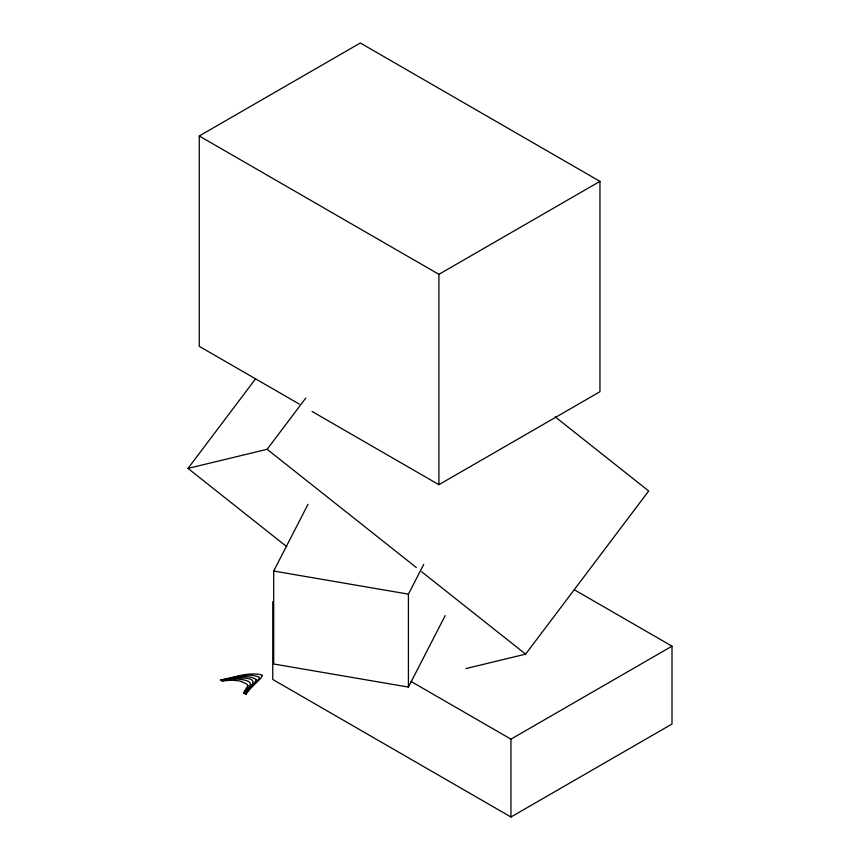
<?xml version="1.0" encoding="UTF-8"?>
<svg xmlns="http://www.w3.org/2000/svg" width="860" height="860" viewBox="0 0 860 860"><rect width="100%" height="100%" fill="white"/><g stroke="black" fill="none" stroke-linecap="round" stroke-linejoin="round"><path stroke-width="1.29" d="M445.179 615.609L408.414 687.086L273.695 663.984L273.695 571.04L307.998 504.336M408.414 687.086L408.414 594.142L423.733 564.364M286.767 546.691L187.996 468.41L255.571 378.83M187.996 468.41L267.137 449.296L305.752 398.105M465.948 668.564L525.621 654.148L648.698 490.995L555.184 416.874M299.312 404.092L199.262 346.333L199.262 135.977L360.308 43L599.957 181.363L599.957 391.719L438.912 484.696L312.105 411.488M199.262 135.977L438.912 274.34L599.957 181.363M411.026 681.453L510.958 739.149L672.004 646.172L672.004 724.023L510.958 817L272.749 679.464L272.749 601.613M273.695 571.04L408.414 594.142M574.394 589.809L672.004 646.172M267.137 449.296L416.347 567.546M421.594 571.707L525.621 654.148M510.958 739.149L510.958 817M438.912 274.34L438.912 484.696M262.364 675.562L260.623 678.465L250.883 688.097A139.051 80.281 0 0 0 245.627 694.525L248.594 689.903L258.903 678.927L259.344 677.293C247.497 671.811 233.038 678.518 220.751 680.153L220.321 679.905C233.877 677.82 248.561 671.348 262.149 675.057L262.364 675.562M256.387 679.583L254.893 682.216L244.326 693.773A146.759 84.731 0 0 1 247.884 689.107C266.471 672.95 227.997 678.691 221.622 680.658L221.181 680.411C232.135 679.196 246.712 673.09 256.387 679.583M247.906 685.506L246.1 688.699A115.068 66.435 0 0 0 244.197 691.87L243.896 693.515C244.509 689.752 253.668 685.291 249.174 681.819C240.8 677.562 230.878 679.239 222.052 680.905L231.469 680.249L238.059 680.722A16.781 9.686 0 0 1 241.725 681.647L246.648 684.001L247.906 685.506"/></g></svg>
